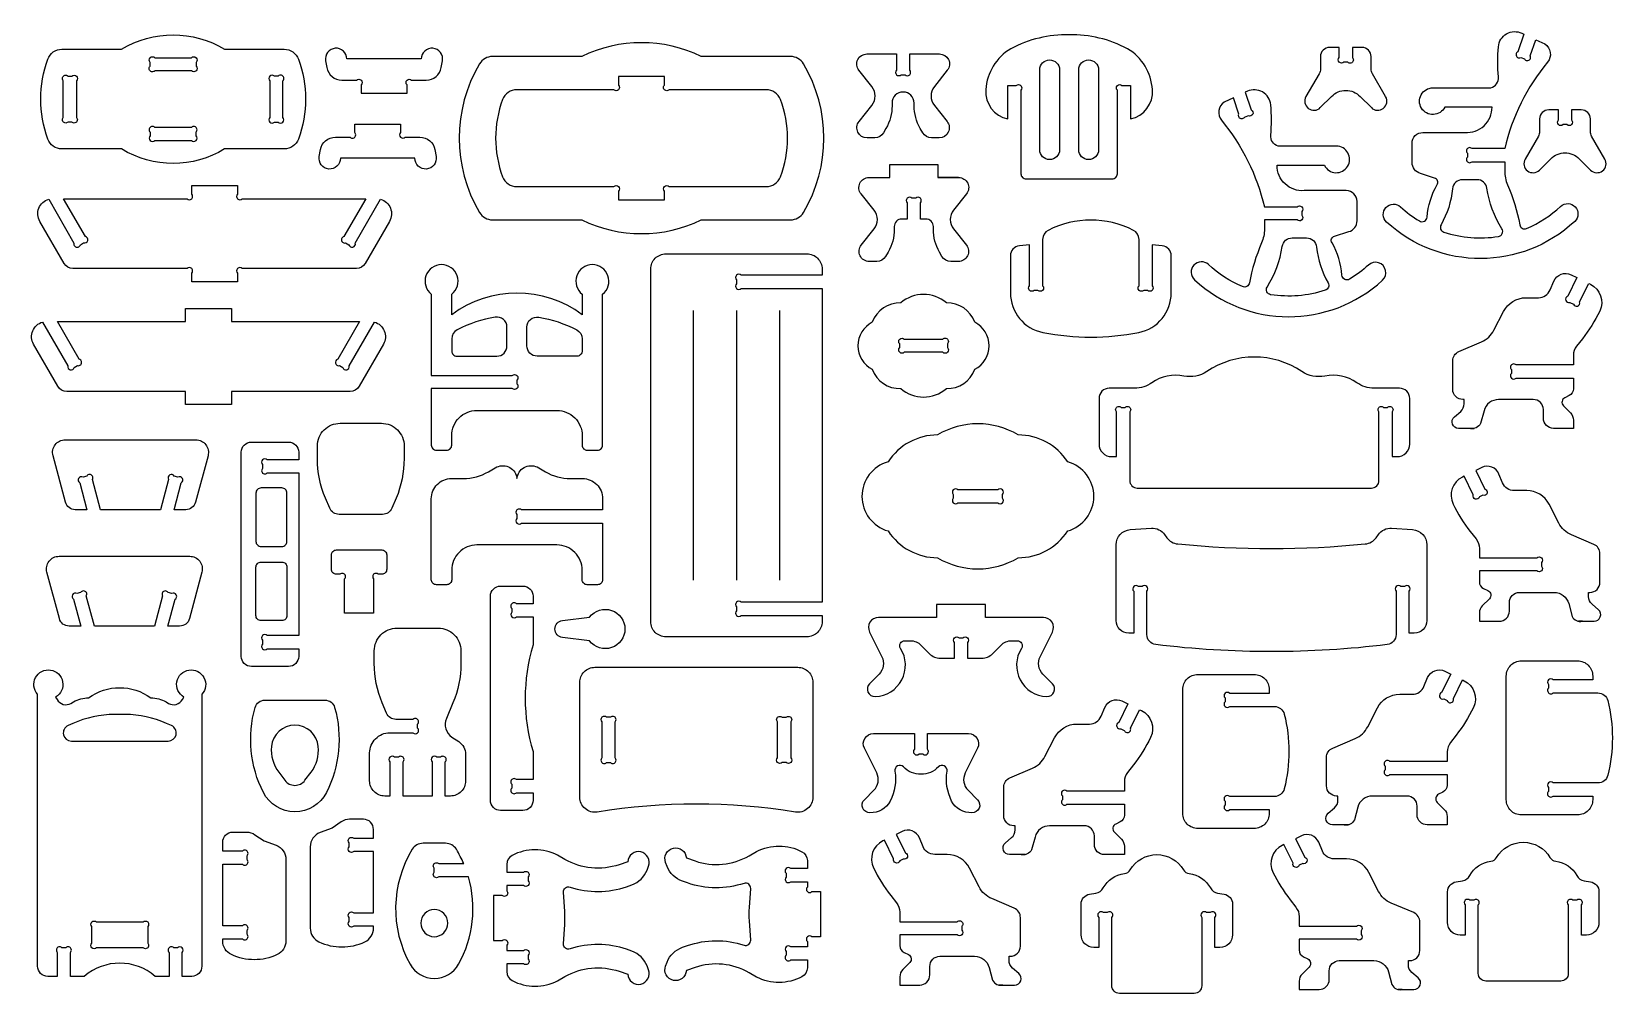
# Model space of a CAD drawing. Extents: x 455 to 818, y -242 to 207.
# Drawn here: x 455.1 to 816.5, y -242.2 to -22.4 of the extents above; entities that cross this region are included whole.
import ezdxf

# ---------------------------------------------------------------- set-up
doc = ezdxf.new("R2010")
doc.units = 0
doc.header["$MEASUREMENT"] = 0
doc.layers.get('DEFPOINTS').update_dxf_attribs({"color": 1, "linetype": 'CONTINUOUS'})
doc.layers.add('KONTUR', color=20, linetype='CONTINUOUS')

msp = doc.modelspace()

# ---------------------------------------------------------------- linework, layer by layer
at = {"layer": 'DEFPOINTS'}
msp.add_lwpolyline([(469.93, -225.84), (480.58, -225.84, -1), (481.64, -226.9), (481.64, -230.67, -1), (480.58, -231.73), (469.93, -231.73, -1), (468.87, -230.67), (468.87, -226.9, -1)], format="xyb", close=True, dxfattribs=at)
at = {"layer": 'KONTUR'}
for points in [[(458.8, -28.66, -0.314188), (462.04, -26.39), (475.67, -26.39, -0.27972), (499.23, -26.39), (512.86, -26.39, -0.314188), (516.11, -28.66, -0.178412), (516.11, -46.92, -0.314188), (512.86, -49.19), (499.23, -49.19, -0.27972), (475.67, -49.19), (462.04, -49.19, -0.314188), (458.8, -46.92, -0.178412)], [(557.52, -29.74, 0.274633), (557.52, -63.68, 0.264616), (560.49, -65.38), (580.89, -65.38, 0.230821), (608.22, -65.38), (628.62, -65.38, 0.264616), (631.59, -63.68, 0.274633), (631.59, -29.74, 0.264616), (628.62, -28.05), (608.22, -28.05, 0.230821), (580.89, -28.05), (560.49, -28.05, 0.264616)], [(692.32, -23.12, 0.130976), (678.99, -26.28, 0.25023), (673.29, -35.62, 0.38008), (678.31, -42.31), (678.3, -34.7), (680.24, -34.7, -1), (681.3, -35.76), (681.3, -54.85, 0.414214), (682.46, -56), (702.19, -56, 0.414214), (703.35, -54.85), (703.35, -35.76, -1), (704.41, -34.7), (706.35, -34.7), (706.34, -42.31, 0.38008), (711.36, -35.62, 0.25023), (705.66, -26.28, 0.130976)], [(796.29, -22.94), (794.92, -26.95, 1), (795.58, -28.3), (796.41, -28.58, 1), (797.76, -27.92), (799.02, -24.24), (801.12, -25.19, -0.438751), (801.73, -29.34, 0.114696), (791.91, -49.1), (784.44, -49.1, 1), (783.38, -50.17), (783.38, -51.04, 1), (784.44, -52.1), (791.91, -52.1), (791.91, -54.17, 0.102365), (792.57, -57.38, -0.056759), (795.34, -66.49, 0.480658), (796.92, -67.35, 0.086534), (804.7, -62.3, -1), (807.92, -65.76, -0.390732), (764.91, -65.89, -1), (768.1, -62.41, 0.050145), (772.43, -65.64, 0.556827), (774.18, -64.75, -0.109708), (776.46, -57.34, 0.51582), (775.88, -55.84), (772.65, -54.78, -0.338122), (770.74, -52.28), (770.74, -47.87, -0.414214), (773.19, -45.41), (782.84, -45.41, 0.436799), (789.03, -39.62), (778.21, -39.62, -0.587447), (772.89, -39.87, -0.587447), (775.48, -35.22), (788.75, -35.22, 0.360472), (790.47, -32.72, -0.043999), (790.47, -25.81, -0.520138), (795.82, -22.72)], [(483.27, -28.32), (491.64, -28.32, -1), (492.7, -29.39), (492.7, -30.26, -1), (491.64, -31.32), (483.27, -31.32, -1), (482.2, -30.26), (482.2, -29.39, -1)], [(527.16, -28.61, 0.441319), (524.52, -26.17, 0.441319), (522.32, -29.03), (522.6, -30.6, 0.363296), (526.01, -33.45), (529.37, -33.45, -1), (530.43, -34.51), (530.43, -36.45), (540.93, -36.45), (540.93, -34.51, -1), (541.99, -33.45), (545.35, -33.45, 0.363296), (548.76, -30.6), (549.04, -29.03, 0.441319), (546.85, -26.17, 0.441319), (544.2, -28.61)], [(651.84, -39.3, -0.131652), (650.45, -44.49), (649.87, -45.5, -0.267949), (647.87, -46.65), (646.11, -46.65, -0.627694), (644.3, -42.91), (647.22, -39.23, 0.349469), (647.22, -34.92), (644.26, -31.21, -0.628435), (646.07, -27.47), (652.87, -27.47), (652.87, -31.15, 1), (653.93, -32.21), (654.8, -32.21, 1), (655.87, -31.15), (655.87, -27.47), (662.66, -27.47, -0.628435), (664.47, -31.21), (661.51, -34.92, 0.349469), (661.51, -39.23), (664.43, -42.91, -0.627694), (662.62, -46.65), (660.86, -46.65, -0.267949), (658.86, -45.5), (658.28, -44.49, -0.131652), (656.89, -39.3), (656.89, -38.69, 1), (651.84, -38.69)], [(685.6, -31.1, -1), (690.13, -31.1), (690.13, -49.35, -1), (685.6, -49.35)], [(694.52, -31.1, -1), (699.05, -31.1), (699.05, -49.35, -1), (694.52, -49.35)], [(757.09, -25.99), (757.09, -28.29, -1), (756.02, -29.35), (755.15, -29.35, -1), (754.09, -28.29), (754.09, -25.99), (751.86, -25.99, 0.414214), (749.79, -28.06), (749.79, -30.94, -0.131652), (749.51, -31.98), (746.48, -37.23, 0.876976), (749.75, -39.74), (752.32, -37.16, -0.414214), (758.85, -37.16), (761.42, -39.74, 0.876976), (764.69, -37.23), (761.66, -31.98, -0.131652), (761.38, -30.94), (761.38, -28.06, 0.414214), (759.31, -25.99)], [(465.35, -33.6), (465.35, -41.98, -1), (464.29, -43.04), (463.42, -43.04, -1), (462.35, -41.98), (462.35, -33.6, -1), (463.42, -32.54), (464.29, -32.54, -1)], [(509.55, -33.6), (509.55, -41.98, 1), (510.61, -43.04), (511.49, -43.04, 1), (512.55, -41.98), (512.55, -33.6, 1), (511.49, -32.54), (510.61, -32.54, 1)], [(589.31, -32.64), (589.31, -34.58, -1), (588.24, -35.64), (566.04, -35.64, 0.311557), (562.8, -37.88, 0.183361), (562.8, -55.55, 0.311557), (566.04, -57.78), (588.24, -57.78, -1), (589.31, -58.84), (589.31, -60.78), (599.8, -60.78), (599.8, -58.84, -1), (600.87, -57.78), (623.07, -57.78, 0.311557), (626.3, -55.55, 0.183361), (626.3, -37.88, 0.311557), (623.07, -35.64), (600.87, -35.64, -1), (599.8, -34.58), (599.8, -32.64)], [(732.6, -36.23), (733.96, -40.25, -1), (733.3, -41.59), (732.47, -41.88, -1), (731.13, -41.22), (729.87, -37.53), (727.77, -38.48, 0.438751), (727.15, -42.63, -0.114696), (736.98, -62.4), (744.44, -62.4, -1), (745.51, -63.46), (745.51, -64.34, -1), (744.44, -65.4), (736.98, -65.4), (736.98, -67.46, -0.102365), (736.32, -70.67, 0.056759), (733.55, -79.79, -0.480658), (731.96, -80.64, -0.086534), (724.18, -75.59, 1), (720.97, -79.06, 0.390732), (763.97, -79.18, 1), (760.78, -75.7, -0.050145), (756.46, -78.94, -0.556827), (754.71, -78.04, 0.109708), (752.43, -70.63, -0.51582), (753, -69.13), (756.24, -68.08, 0.338122), (758.15, -65.57), (758.15, -61.16, 0.414214), (755.69, -58.71), (746.05, -58.71, -0.436799), (739.86, -52.92), (750.68, -52.92, 0.587447), (755.99, -53.16, 0.587447), (753.4, -48.51), (740.14, -48.52, -0.360472), (738.42, -46.02, 0.043999), (738.42, -39.1, 0.520138), (733.07, -36.01)], [(807.2, -40.25), (807.2, -42.55, -1), (806.14, -43.62), (805.26, -43.62, -1), (804.2, -42.55), (804.2, -40.25), (801.98, -40.25, 0.414214), (799.9, -42.33), (799.9, -45.21, -0.131652), (799.62, -46.25), (796.59, -51.49, 0.876976), (799.86, -54), (802.44, -51.43, -0.414214), (808.96, -51.43), (811.54, -54, 0.876976), (814.81, -51.49), (811.78, -46.25, -0.131652), (811.5, -45.21), (811.5, -42.33, 0.414214), (809.42, -40.25)], [(483.27, -47.25), (491.64, -47.25, 1), (492.7, -46.19), (492.7, -45.32, 1), (491.64, -44.25), (483.27, -44.25, 1), (482.2, -45.32), (482.2, -46.19, 1)], [(525.7, -51.32, -0.441319), (523.05, -53.77, -0.441319), (520.86, -50.91), (521.14, -49.34, -0.363296), (524.55, -46.49), (527.91, -46.49, 1), (528.97, -45.42), (528.97, -43.49), (539.47, -43.49), (539.47, -45.42, 1), (540.53, -46.49), (543.89, -46.49, -0.363296), (547.3, -49.34), (547.58, -50.91, -0.441319), (545.38, -53.77, -0.441319), (542.74, -51.32)], [(658.31, -65.2), (658.31, -61.51, 1), (657.24, -60.45), (656.37, -60.45, 1), (655.31, -61.51), (655.31, -65.2), (654.06, -65.2, 0.414214), (652.33, -66.93), (652.33, -67.54, -0.131652), (650.94, -72.73), (650.36, -73.73, -0.267949), (648.36, -74.89), (646.6, -74.89, -0.627694), (644.8, -71.14), (647.72, -67.47, 0.349469), (647.71, -63.15), (644.76, -59.45, -0.628435), (646.56, -55.7), (651.35, -55.7), (651.35, -52.7), (662.27, -52.7), (662.27, -55.7), (667.05, -55.7, -0.628435), (668.86, -59.45), (665.9, -63.15, 0.349469), (665.9, -67.47), (668.82, -71.14, -0.627694), (667.01, -74.89), (665.25, -74.89, -0.267949), (663.25, -73.73), (662.67, -72.73, -0.131652), (661.28, -67.54), (661.28, -66.93, 0.414214), (659.55, -65.2)], [(491.7, -79.52), (491.7, -77.59, 1), (490.64, -76.52), (464.53, -76.52, -0.267949), (462.53, -75.37), (456.97, -65.75, -0.487619), (459.01, -60.69), (464.79, -70.7, 1), (466.24, -71.09), (467, -70.65, 1), (467.39, -69.2), (462.4, -60.55), (490.64, -60.55, 1), (491.7, -59.49), (491.7, -57.55), (502.2, -57.55), (502.2, -59.49, 1), (503.26, -60.55), (531.5, -60.55), (526.51, -69.2, 1), (526.89, -70.65), (527.65, -71.09, 1), (529.1, -70.7), (534.88, -60.69, -0.487619), (536.93, -65.75), (531.37, -75.37, -0.267949), (529.37, -76.52), (503.26, -76.52, 1), (502.2, -77.59), (502.2, -79.52)], [(791.28, -67.43, -0.102416), (787.83, -58.16, 0.370344), (785.55, -56.2), (782.27, -56.2, 0.386693), (779.97, -58.29, -0.107473), (777.35, -66.51, 0.476686), (777.99, -68.18, 0.117674), (790.48, -69.19, 0.538917)], [(678.89, -82.06, 0.357981), (686.32, -91.11, 0.098177), (708.24, -91.11, 0.357981), (715.68, -82.06), (715.68, -73.6, 0.385638), (713.6, -71.31), (711.3, -71.08), (711.3, -80.43, -1), (710.24, -81.49), (709.37, -81.49, -1), (708.3, -80.43), (708.3, -69.84, 0.281144), (707.05, -67.79, 0.241814), (687.52, -67.79, 0.281144), (686.26, -69.84), (686.26, -80.43, -1), (685.2, -81.49), (684.33, -81.49, -1), (683.26, -80.43), (683.26, -71.08), (680.97, -71.31, 0.385638), (678.89, -73.6)], [(737.6, -80.73, 0.102416), (741.05, -71.46, -0.370344), (743.33, -69.5), (746.62, -69.5, -0.386693), (748.91, -71.59, 0.107473), (751.54, -79.8, -0.476686), (750.89, -81.47, -0.117674), (738.4, -82.48, -0.538917)], [(547.64, -118.02), (550, -118.02, 0.414214), (551.16, -116.86), (551.16, -114.7, -0.414214), (556.92, -108.93), (575.22, -108.93, -0.414214), (580.98, -114.7), (580.98, -116.86, 0.414214), (582.14, -118.02), (584.5, -118.02, 0.414214), (585.65, -116.86), (585.65, -82.36, 0.712109), (583.32, -75.62, 0.712109), (580.98, -82.36), (580.98, -87.05, 0.327793), (551.16, -87.05), (551.16, -82.36, 0.712109), (548.82, -75.62, 0.712109), (546.49, -82.36), (546.49, -100.93), (565.01, -100.93, -1), (566.07, -102), (566.07, -102.87, -1), (565.01, -103.93), (546.49, -103.93), (546.49, -116.86, 0.414214)], [(635.84, -78.05), (617.32, -78.05, 1), (616.25, -79.11), (616.25, -79.98, 1), (617.32, -81.05), (635.84, -81.05), (635.84, -152.78), (617.32, -152.78, 1), (616.25, -153.84), (616.25, -154.71, 1), (617.32, -155.78), (635.84, -155.78), (635.84, -157.2, -0.414214), (632.37, -160.66), (600.13, -160.66, -0.414214), (596.67, -157.2), (596.67, -76.62, -0.414214), (600.13, -73.16), (632.37, -73.16, -0.414214), (635.84, -76.62)], [(784.06, -113.03), (784.96, -113.03), (781.38, -113.03, -0.69618), (780.4, -110.39), (781.85, -109.15, 0.218856), (782.66, -107.4), (782.66, -106.44), (782.35, -106.44, -0.414214), (780.04, -104.13), (780.04, -97.6, -0.300567), (781.44, -95.47), (786.59, -93.28, 0.175054), (789.46, -90.61), (791.67, -86.31, -0.281092), (796.8, -83.18), (799.65, -83.18, 0.302959), (802.31, -81.4), (803.15, -79.4, -0.432835), (807.09, -77.91), (808.43, -78.58), (806.34, -82.83, 1), (806.83, -84.25), (807.61, -84.63, 1), (809.03, -84.15), (811.13, -79.9), (811.51, -80.09, -0.412418), (813.63, -86.24, -0.053802), (809.69, -92.54), (808.36, -94.23, 0.168092), (807.62, -96.37), (807.62, -98.54), (794.51, -98.54, 1), (793.44, -99.6), (793.44, -100.47, 1), (794.51, -101.54), (807.62, -101.54), (807.62, -104, -0.288515), (806.64, -105.56), (805.66, -106.04, 0.517103), (805.34, -107.89), (806.95, -109.5, -0.198912), (807.62, -111.13), (807.62, -113.03), (803.07, -113.03, -0.414214), (800.76, -110.72), (800.76, -108.75, 0.414214), (798.45, -106.44), (790.53, -106.44, 0.339454), (787.19, -109.01), (786.41, -111.92, -0.339454)], [(664.25, -103.92, 0.32816), (670.75, -99.53, 0.608717), (670.75, -88.77, 0.32816), (664.25, -84.38, 0.374627), (653.83, -84.38, 0.32816), (647.32, -88.77, 0.608717), (647.32, -99.53, 0.32816), (653.83, -103.92, 0.374627)], [(463.12, -104.58, -0.267949), (461.12, -103.42), (455.56, -93.8, -0.487619), (457.61, -88.74), (463.39, -98.75, 1), (464.84, -99.14), (465.59, -98.7, 1), (465.98, -97.25), (460.99, -88.61), (490.29, -88.61), (490.29, -85.61), (500.79, -85.61), (500.79, -88.61), (530.09, -88.61), (525.1, -97.25, 1), (525.49, -98.7), (526.25, -99.14, 1), (527.7, -98.75), (533.48, -88.74, -0.487619), (535.52, -93.8), (529.96, -103.42, -0.267949), (527.96, -104.58), (500.79, -104.58), (500.79, -107.58), (490.29, -107.58), (490.29, -104.58)], [(552.41, -90.5, 0.281144), (551.16, -92.56), (551.16, -95.36, 0.414214), (552.31, -96.52), (561.48, -96.52, 0.414214), (563.79, -94.21), (563.79, -89.89, 0.464054), (561.1, -87.62, 0.077001)], [(579.73, -90.5, -0.281144), (580.98, -92.56), (580.98, -95.36, -0.414214), (579.83, -96.52), (570.66, -96.52, -0.414214), (568.35, -94.21), (568.35, -89.89, -0.464054), (571.04, -87.62, -0.077001)], [(654.64, -92.65), (663.44, -92.65, -1), (664.5, -93.71), (664.5, -94.59, -1), (663.44, -95.65), (654.64, -95.65, -1), (653.58, -94.59), (653.58, -93.71, -1)], [(761.44, -126.67, 0.414214), (763.17, -124.94), (763.17, -109.29, -1), (764.23, -108.23), (765.11, -108.23, -1), (766.17, -109.29), (766.17, -119.5), (767.31, -119.5, 0.414214), (770.2, -116.62), (770.2, -106.18, 0.414214), (767.89, -103.87), (762.07, -103.87, -0.1548), (758.08, -102.6, 0.206677), (750.8, -101.08, -0.200512), (745.56, -100.04, 0.304221), (723.79, -100.04, -0.200512), (718.55, -101.08, 0.206677), (711.27, -102.6, -0.1548), (707.28, -103.87), (701.46, -103.87, 0.414214), (699.16, -106.18), (699.16, -116.62, 0.414214), (702.04, -119.5), (703.18, -119.5), (703.18, -109.29, -1), (704.24, -108.23), (705.12, -108.23, -1), (706.18, -109.29), (706.18, -124.94, 0.414214), (707.91, -126.67)], [(522.28, -128.96, -0.100549), (520.45, -119.95), (520.45, -117.05, -0.414214), (525.65, -111.86), (535.08, -111.86, -0.414214), (540.27, -117.05), (540.27, -119.95, -0.100549), (538.45, -128.96), (537.45, -131.29, -0.301123), (535.33, -132.7), (525.4, -132.7, -0.301123), (523.27, -131.29)], [(691.99, -136.48, 0.756347), (691.99, -120.66, 0.253291), (680.69, -114.53, 0.2751), (662.23, -114.53, 0.253291), (650.94, -120.66, 0.756347), (650.94, -136.48, 0.253291), (662.23, -142.6, 0.2751), (680.69, -142.6, 0.253291)], [(492.64, -115.65, -0.493145), (495.43, -119.28), (492.58, -129.91, -0.339454), (490.35, -131.62), (487.67, -131.62), (489.32, -125.48, 1), (488.57, -124.18), (487.72, -123.95, 1), (486.42, -124.7), (484.57, -131.62), (470.86, -131.62), (469.01, -124.7, 1), (467.71, -123.95), (466.86, -124.18, 1), (466.11, -125.48), (467.76, -131.62), (465.08, -131.62, -0.339454), (462.85, -129.91), (460, -119.28, -0.493145), (462.79, -115.65)], [(516.16, -160.4), (508.97, -160.4, 1), (507.9, -161.46), (507.9, -162.33, 1), (508.97, -163.4), (516.16, -163.4), (516.16, -165.14, -0.414214), (513.85, -167.45), (505.34, -167.45, -0.414214), (503.03, -165.14), (503.03, -118.48, -0.414214), (505.34, -116.17), (513.85, -116.17, -0.414214), (516.16, -118.48), (516.16, -120.23), (508.97, -120.23, 1), (507.9, -121.29), (507.9, -122.17, 1), (508.97, -123.23), (516.16, -123.23)], [(551.16, -145.45), (551.16, -147.62, -0.414214), (550, -148.77), (547.64, -148.77, -0.414214), (546.49, -147.62), (546.49, -129.11, -0.414214), (551.1, -124.49), (553.81, -124.49, 0.131652), (559.58, -122.95), (561.48, -121.85, -0.512051), (566.07, -124.49, -0.512051), (570.66, -121.85), (572.56, -122.95, 0.131652), (578.33, -124.49), (581.04, -124.49, -0.414214), (585.65, -129.11), (585.65, -131.68), (567.13, -131.68, 1), (566.07, -132.75), (566.07, -133.62, 1), (567.13, -134.68), (585.65, -134.68), (585.65, -147.62, -0.414214), (584.5, -148.77), (582.14, -148.77, -0.414214), (580.98, -147.62), (580.98, -145.45, 0.414214), (575.22, -139.68), (556.92, -139.68, 0.414214)], [(809.68, -157.11), (808.78, -157.11), (812.36, -157.11, 0.69618), (813.34, -154.47), (811.89, -153.23, -0.218856), (811.08, -151.47), (811.08, -150.52), (811.39, -150.52, 0.414214), (813.7, -148.21), (813.7, -141.67, 0.300567), (812.3, -139.55), (807.15, -137.36, -0.175054), (804.28, -134.69), (802.07, -130.39, 0.281092), (796.94, -127.26), (794.09, -127.26, -0.302959), (791.43, -125.48), (790.59, -123.47, 0.432835), (786.65, -121.99), (785.31, -122.66), (787.4, -126.9, -1), (786.91, -128.33), (786.13, -128.71, -1), (784.71, -128.23), (782.62, -123.98), (782.23, -124.17, 0.412418), (780.12, -130.32, 0.053802), (784.05, -136.62), (785.38, -138.31, -0.168092), (786.12, -140.45), (786.12, -142.61), (799.24, -142.61, -1), (800.3, -143.68), (800.3, -144.55, -1), (799.24, -145.61), (786.12, -145.61), (786.12, -148.08, 0.288515), (787.1, -149.64), (788.08, -150.11, -0.517103), (788.4, -151.97), (786.79, -153.58, 0.198912), (786.12, -155.21), (786.12, -157.11), (790.67, -157.11, 0.414214), (792.98, -154.8), (792.98, -152.83, -0.414214), (795.29, -150.52), (803.21, -150.52, -0.339454), (806.55, -153.09), (807.33, -156, 0.339454)], [(512.34, -126.66), (507.55, -126.66, 0.414214), (506.39, -127.82), (506.39, -138.87, 0.414214), (507.55, -140.02), (512.34, -140.02, 0.414214), (513.49, -138.87), (513.49, -127.82, 0.414214)], [(666.91, -130.07), (676.02, -130.07, 1), (677.08, -129.01), (677.08, -128.13, 1), (676.02, -127.07), (666.91, -127.07, 1), (665.84, -128.13), (665.84, -129.01, 1)], [(706.31, -136.17), (711.12, -135.86, -0.258789), (714.16, -137.3), (714.67, -138.02, 0.215961), (717.15, -139.44, 0.04907), (760.04, -139.44, 0.215961), (762.51, -138.02), (763.03, -137.3, -0.258789), (766.06, -135.86), (770.87, -136.17, -0.395564), (774.11, -139.62), (774.11, -156.97, -0.414214), (771.23, -159.85), (770.09, -159.85), (770.09, -150.25, 1), (769.03, -149.19), (768.15, -149.19, 1), (767.09, -150.25), (767.09, -160.16, -0.379167), (765.06, -162.45, -0.060635), (712.12, -162.45, -0.379167), (710.09, -160.16), (710.09, -150.25, 1), (709.03, -149.19), (708.16, -149.19, 1), (707.09, -150.25), (707.09, -159.85), (705.96, -159.85, -0.414214), (703.07, -156.97), (703.07, -139.62, -0.395564)], [(535.15, -146.39), (534.37, -146.39, 1), (533.3, -147.45), (533.3, -155.27), (526.65, -155.27), (526.65, -147.45, 1), (525.59, -146.39), (524.81, -146.39, -0.414214), (523.65, -145.23), (523.65, -141.97, -0.414214), (524.81, -140.81), (535.15, -140.81, -0.414214), (536.3, -141.97), (536.3, -145.23, -0.414214)], [(491.24, -142.26, -0.493145), (494.03, -145.89), (491.18, -156.52, -0.339454), (488.95, -158.23), (486.27, -158.23), (487.91, -152.09, 1), (487.16, -150.79), (486.32, -150.56, 1), (485.02, -151.32), (483.16, -158.23), (469.46, -158.23), (467.61, -151.32, 1), (466.31, -150.56), (465.46, -150.79, 1), (464.71, -152.09), (466.36, -158.23), (463.68, -158.23, -0.339454), (461.45, -156.52), (458.6, -145.89, -0.493145), (461.39, -142.26)], [(512.34, -156.96), (507.55, -156.96, -0.414214), (506.39, -155.81), (506.39, -144.76, -0.414214), (507.55, -143.6), (512.34, -143.6, -0.414214), (513.49, -144.76), (513.49, -155.81, -0.414214)], [(569.76, -193.3), (565.95, -193.3, 1), (564.89, -194.36), (564.89, -195.23, 1), (565.95, -196.3), (569.76, -196.3), (569.76, -198.04, -0.414214), (567.45, -200.35), (562.32, -200.35, -0.414214), (560.01, -198.04), (560.01, -151.38, -0.414214), (562.32, -149.07), (567.45, -149.07, -0.414214), (569.76, -151.38), (569.76, -153.13), (565.95, -153.13, 1), (564.89, -154.19), (564.89, -155.06, 1), (565.95, -156.13), (569.76, -156.13), (569.76, -162.53, 0.14798), (569.76, -186.89)], [(576.49, -160.84, -0.887813), (576.49, -156.94), (582.68, -156.2, -0.721474), (590.76, -158.89, -0.721474), (582.68, -161.57)], [(666.1, -165.55), (666.1, -161.96, -1), (667.16, -160.9), (668.03, -160.9, -1), (669.1, -161.96), (669.1, -165.55), (672.34, -165.55, 0.198912), (674.79, -164.53), (676.75, -162.57, -0.198912), (679.19, -161.56), (680.44, -161.56, -0.590467), (681.42, -163.33, 0.577506), (687.21, -174.33, 0.68225), (688.5, -171.38), (686.33, -169.21, -0.323318), (685.69, -165.21), (688.51, -159.59, 0.558125), (686.44, -156.25), (673.21, -156.25), (673.21, -153.25), (661.98, -153.25), (661.98, -156.25), (648.75, -156.25, 0.558125), (646.69, -159.59), (649.51, -165.21, -0.323318), (648.86, -169.21), (646.69, -171.38, 0.68225), (647.98, -174.33, 0.577506), (653.78, -163.33, -0.590467), (654.75, -161.56), (656, -161.56, -0.198912), (658.45, -162.57), (660.4, -164.53, 0.198912), (662.85, -165.55)], [(540.03, -197.06), (540.03, -189.24, 1), (538.97, -188.18), (538.1, -188.18, 1), (537.03, -189.24), (537.03, -197.06), (535.85, -197.06, -0.414214), (532.39, -193.6), (532.39, -187.22, -0.414214), (537.01, -182.6), (542.3, -182.6, 1), (543.36, -181.54), (543.36, -180.6, 1), (542.3, -179.53), (538.39, -179.53, -0.301123), (536.27, -178.13), (535.28, -175.79, -0.100549), (533.45, -166.78), (533.45, -163.88, -0.414214), (538.64, -158.69), (548.08, -158.69, -0.414214), (553.27, -163.88), (553.27, -166.78, -0.100549), (551.44, -175.79), (549.94, -179.34, 0.360488), (551.2, -183.57), (552.78, -184.62, -0.250847), (554.32, -187.5), (554.32, -193.6, -0.414214), (550.86, -197.06), (549.68, -197.06), (549.68, -189.24, 1), (548.62, -188.18), (547.75, -188.18, 1), (546.68, -189.24), (546.68, -197.06)], [(812.04, -169.63), (812.04, -170.49), (803, -170.49, 1), (801.93, -171.55), (801.93, -172.43, 1), (803, -173.49), (813.23, -173.49, -0.343094), (815.47, -175.23, -0.125025), (815.47, -192.32, -0.343094), (813.23, -194.06), (803, -194.06, 1), (801.93, -195.12), (801.93, -195.99, 1), (803, -197.06), (812.04, -197.06), (812.04, -197.91, -0.414214), (808.58, -201.37), (795.73, -201.37, -0.414214), (792.27, -197.91), (792.27, -169.63, -0.414214), (795.73, -166.17), (808.58, -166.17, -0.414214)], [(486.42, -175.88, 0.414214), (489.57, -175.03), (489.92, -174.44, -0.709008), (491.08, -168.27, -0.709008), (494.02, -173.81), (494.02, -235.96, -0.414214), (491.72, -238.27), (489.53, -238.27), (489.53, -232.8, 1), (488.47, -231.73), (487.59, -231.73, 1), (486.53, -232.8), (486.53, -238.27), (483.36, -238.27, 0.372772), (467.15, -238.27), (463.98, -238.27), (463.98, -232.8, 1), (462.91, -231.73), (462.04, -231.73, 1), (460.98, -232.8), (460.98, -238.27), (458.79, -238.27, -0.414214), (456.48, -235.96), (456.48, -173.81, -0.709008), (459.43, -168.27, -0.709008), (460.59, -174.44), (460.94, -175.03, 0.414214), (464.09, -175.88), (464.68, -175.53, -0.131652), (468.14, -174.61, -0.325362), (482.36, -174.61, -0.131652), (485.83, -175.53)], [(580.42, -171.11, -0.414214), (583.88, -167.64), (630.28, -167.64, -0.414214), (633.75, -171.11), (633.75, -197.3, -0.462325), (629.73, -200.72, 0.080889), (584.44, -200.72, -0.462325), (580.42, -197.3)], [(738.08, -172.73), (738.08, -173.59), (729.04, -173.59, 1), (727.97, -174.65), (727.97, -175.53, 1), (729.04, -176.59), (739.27, -176.59, -0.343094), (741.51, -178.33, -0.125025), (741.51, -195.42, -0.343094), (739.27, -197.16), (729.04, -197.16, 1), (727.97, -198.22), (727.97, -199.09, 1), (729.04, -200.16), (738.08, -200.16), (738.08, -201.01, -0.414214), (734.62, -204.47), (721.77, -204.47, -0.414214), (718.31, -201.01), (718.31, -172.73, -0.414214), (721.77, -169.27), (734.62, -169.27, -0.414214)], [(755.2, -203.64), (756.09, -203.64), (752.51, -203.64, -0.69618), (751.53, -201), (752.98, -199.75, 0.218856), (753.79, -198), (753.79, -197.05), (753.48, -197.05, -0.414214), (751.17, -194.74), (751.17, -188.2, -0.300567), (752.58, -186.08), (757.73, -183.89, 0.175054), (760.6, -181.22), (762.8, -176.92, -0.281092), (767.93, -173.79), (770.78, -173.79, 0.302959), (773.45, -172.01), (774.28, -170, -0.432835), (778.22, -168.52), (779.57, -169.19), (777.48, -173.43, 1), (777.96, -174.86), (778.75, -175.24, 1), (780.17, -174.76), (782.26, -170.51), (782.64, -170.7, -0.412418), (784.76, -176.85, -0.053802), (780.82, -183.15), (779.5, -184.84, 0.168092), (778.76, -186.97), (778.76, -189.14), (765.64, -189.14, 1), (764.58, -190.21), (764.58, -191.08, 1), (765.64, -192.14), (778.76, -192.14), (778.76, -194.61, -0.288515), (777.77, -196.17), (776.79, -196.64, 0.517103), (776.47, -198.5), (778.08, -200.11, -0.198912), (778.76, -201.74), (778.76, -203.64), (774.2, -203.64, -0.414214), (771.89, -201.33), (771.89, -199.36, 0.414214), (769.59, -197.05), (761.67, -197.05, 0.339454), (758.32, -199.61), (757.54, -202.53, -0.339454)], [(508.1, -196.26, -0.188994), (506.21, -176.82, -0.335294), (508.43, -175.14), (522.17, -175.14, -0.335294), (524.38, -176.82, -0.188994), (522.5, -196.26, -0.613363)], [(681.39, -210.45), (682.29, -210.45), (678.7, -210.45, -0.69618), (677.73, -207.81), (679.18, -206.56, 0.218856), (679.98, -204.81), (679.98, -203.86), (679.68, -203.86, -0.414214), (677.37, -201.55), (677.37, -195.01, -0.300567), (678.77, -192.89), (683.92, -190.7, 0.175054), (686.79, -188.03), (689, -183.73, -0.281092), (694.13, -180.6), (696.98, -180.6, 0.302959), (699.64, -178.82), (700.48, -176.81, -0.432835), (704.41, -175.33), (705.76, -176), (703.67, -180.24, 1), (704.16, -181.67), (704.94, -182.05, 1), (706.36, -181.57), (708.45, -177.32), (708.84, -177.51, -0.412418), (710.95, -183.66, -0.053802), (707.02, -189.96), (705.69, -191.65, 0.168092), (704.95, -193.79), (704.95, -195.95), (691.83, -195.95, 1), (690.77, -197.02), (690.77, -197.89, 1), (691.83, -198.95), (704.95, -198.95), (704.95, -201.42, -0.288515), (703.97, -202.98), (702.98, -203.45, 0.517103), (702.67, -205.31), (704.28, -206.92, -0.198912), (704.95, -208.55), (704.95, -210.45), (700.4, -210.45, -0.414214), (698.09, -208.14), (698.09, -206.17, 0.414214), (695.78, -203.86), (687.86, -203.86, 0.339454), (684.52, -206.42), (683.74, -209.34, -0.339454)], [(463.43, -180.97, 0.807396), (464.19, -184.5), (486.32, -184.5, 0.807396), (487.08, -180.97), (485.97, -180.47, 0.106564), (476.46, -178.42), (474.04, -178.42, 0.106564), (464.54, -180.47)], [(585.5, -180.13), (585.5, -188.33, 1), (586.56, -189.39), (587.44, -189.39, 1), (588.5, -188.33), (588.5, -180.13, 1), (587.44, -179.07), (586.56, -179.07, 1)], [(628.67, -180.13), (628.67, -188.33, -1), (627.61, -189.39), (626.73, -189.39, -1), (625.67, -188.33), (625.67, -180.13, -1), (626.73, -179.07), (627.61, -179.07, -1)], [(520.65, -185.74, 0.910256), (509.94, -185.74, 0.186543), (511.59, -191.61), (512.99, -193.46, 0.499812), (517.6, -193.46), (519, -191.61, 0.186543)], [(656.94, -182.79), (656.94, -186.38, 1), (658, -187.44), (658.88, -187.44, 1), (659.94, -186.38), (659.94, -182.79), (669.33, -182.79, -0.558125), (671.39, -186.14), (668.57, -191.75, 0.323318), (669.21, -195.75), (671.38, -197.92, -0.68225), (670.09, -200.88, -0.286613), (665.46, -198.2, -0.160038), (664.4, -191.41, 0.732143), (662.44, -190.41, -0.419662), (654.44, -190.41, 0.732143), (652.48, -191.41, -0.160038), (651.42, -198.2, -0.286613), (646.79, -200.88, -0.68225), (645.5, -197.92), (647.67, -195.75, 0.323318), (648.32, -191.75), (645.5, -186.14, -0.558125), (647.56, -182.79)], [(533.27, -209.72), (528.75, -209.72, -1), (527.69, -208.66), (527.69, -207.78, -1), (528.75, -206.72), (533.27, -206.72), (533.27, -204.68, 0.414214), (530.96, -202.37), (527.82, -202.37, 0.149546), (525.88, -202.96), (523.8, -204.37), (521.06, -205.4, 0.31269), (518.81, -208.64), (518.81, -227.24, 0.29069), (520.8, -230.38, 0.223211), (531.28, -230.38, 0.29069), (533.27, -227.24), (533.27, -226.77), (528.75, -226.77, -1), (527.69, -225.71), (527.69, -224.83, -1), (528.75, -223.77), (533.27, -223.77)], [(498.79, -212.65), (503.3, -212.65, 1), (504.36, -211.59), (504.36, -210.71, 1), (503.3, -209.65), (498.79, -209.65), (498.79, -207.61, -0.414214), (501.1, -205.3), (504.24, -205.3, -0.149546), (506.17, -205.89), (508.25, -207.29), (511, -208.32, -0.31269), (513.25, -211.56), (513.25, -230.17, -0.29069), (511.26, -233.3, -0.223211), (500.78, -233.3, -0.29069), (498.79, -230.17), (498.79, -229.7), (503.3, -229.7, 1), (504.36, -228.64), (504.36, -227.76, 1), (503.3, -226.7), (498.79, -226.7)], [(677.17, -240.26), (676.27, -240.26), (679.86, -240.26, 0.69618), (680.83, -237.62), (679.38, -236.38, -0.218856), (678.58, -234.63), (678.58, -233.67), (678.88, -233.67, 0.414214), (681.19, -231.37), (681.19, -224.83, 0.300567), (679.79, -222.71), (674.64, -220.51, -0.175054), (671.77, -217.84), (669.56, -213.55, 0.281092), (664.43, -210.41), (661.58, -210.41, -0.302959), (658.92, -208.64), (658.08, -206.63, 0.432835), (654.15, -205.15), (652.8, -205.81), (654.89, -210.06, -1), (654.4, -211.48), (653.62, -211.87, -1), (652.2, -211.38), (650.11, -207.13), (649.72, -207.32, 0.412418), (647.61, -213.48, 0.053802), (651.54, -219.78), (652.87, -221.46, -0.168092), (653.61, -223.6), (653.61, -225.77), (666.73, -225.77, -1), (667.79, -226.83), (667.79, -227.71, -1), (666.73, -228.77), (653.61, -228.77), (653.61, -231.24, 0.288515), (654.59, -232.8), (655.58, -233.27, -0.517103), (655.89, -235.12), (654.28, -236.73, 0.198912), (653.61, -238.37), (653.61, -240.26), (658.16, -240.26, 0.414214), (660.47, -237.95), (660.47, -235.98, -0.414214), (662.78, -233.67), (670.7, -233.67, -0.339454), (674.04, -236.24), (674.82, -239.15, 0.339454)], [(768.48, -241.27), (767.59, -241.27), (771.17, -241.27, 0.69618), (772.15, -238.63), (770.7, -237.39, -0.218856), (769.89, -235.63), (769.89, -234.68), (770.2, -234.68, 0.414214), (772.51, -232.37), (772.51, -225.84, 0.300567), (771.1, -223.71), (765.95, -221.52, -0.175054), (763.08, -218.85), (760.88, -214.55, 0.281092), (755.74, -211.42), (752.9, -211.42, -0.302959), (750.23, -209.64), (749.4, -207.63, 0.432835), (745.46, -206.15), (744.11, -206.82), (746.2, -211.06, -1), (745.72, -212.49), (744.93, -212.87, -1), (743.51, -212.39), (741.42, -208.14), (741.04, -208.33, 0.412418), (738.92, -214.48, 0.053802), (742.86, -220.78), (744.18, -222.47, -0.168092), (744.92, -224.61), (744.92, -226.78), (758.04, -226.78, -1), (759.1, -227.84), (759.1, -228.71, -1), (758.04, -229.78), (744.92, -229.78), (744.92, -232.24, 0.288515), (745.9, -233.8), (746.89, -234.28, -0.517103), (747.21, -236.13), (745.6, -237.74, 0.198912), (744.92, -239.37), (744.92, -241.27), (749.48, -241.27, 0.414214), (751.79, -238.96), (751.79, -236.99, -0.414214), (754.09, -234.68), (762.01, -234.68, -0.339454), (765.36, -237.25), (766.14, -240.16, 0.339454)], [(554.97, -215.51), (548.23, -215.51, -1), (547.17, -214.45), (547.17, -213.57, -1), (548.23, -212.51), (553.89, -212.51, 0.035368), (552.21, -209.23, 0.261699), (549.74, -207.85), (544.6, -207.85, 0.261699), (542.13, -209.23, 0.2701), (541.63, -235.49, 0.587624), (552.71, -235.49, 0.2005)], [(564.97, -239.23, 0.24467), (575.36, -239.27), (577.04, -238.31, -0.217196), (589.42, -237.11), (591.4, -237.8, 0.459056), (594.38, -240.04, 0.459056), (596.15, -236.76), (595.81, -235.88, 0.221765), (592.31, -232.49), (591.15, -232.09, 0.163624), (578.21, -231.99, -0.531368), (576.69, -230.82), (576.98, -226.45, 0.033043), (576.98, -223.41), (576.69, -219.04, -0.531368), (578.21, -217.87, 0.163624), (591.15, -217.77), (592.31, -217.37, 0.221765), (595.81, -213.98), (596.15, -213.1, 0.459056), (594.38, -209.82, 0.459056), (591.4, -212.06), (589.42, -212.75, -0.217196), (577.04, -211.55), (575.36, -210.59, 0.24467), (564.97, -210.63, 0.278615), (563.74, -212.67), (563.74, -214.49), (567.55, -214.49, -1), (568.61, -215.55), (568.61, -216.43, -1), (567.55, -217.49), (563.74, -217.49), (563.74, -218.7, -1), (562.68, -219.77), (560.74, -219.77), (560.74, -230.09), (562.68, -230.09, -1), (563.74, -231.16), (563.74, -232.37), (567.55, -232.37, -1), (568.61, -233.43), (568.61, -234.31, -1), (567.55, -235.37), (563.74, -235.37), (563.74, -237.19, 0.278615)], [(631.23, -238.37, -0.24467), (620.84, -238.42), (619.17, -237.45, 0.217196), (606.78, -236.26), (604.81, -236.94, -0.459056), (601.83, -239.18, -0.459056), (600.06, -235.9), (600.39, -235.02, -0.221765), (603.9, -231.63), (605.05, -231.23, -0.163624), (618, -231.14, 0.531368), (619.51, -229.96), (619.22, -225.6, -0.033043), (619.22, -222.55), (619.51, -218.19, 0.531368), (618, -217.01, -0.163624), (605.05, -216.92), (603.9, -216.52, -0.221765), (600.39, -213.13), (600.06, -212.25, -0.459056), (601.83, -208.97, -0.459056), (604.81, -211.21), (606.78, -211.89, 0.217196), (619.17, -210.7), (620.84, -209.73, -0.24467), (631.23, -209.78, -0.278615), (632.47, -211.82), (632.47, -213.63), (628.66, -213.63, 1), (627.6, -214.7), (627.6, -215.57, 1), (628.66, -216.63), (632.47, -216.63), (632.47, -217.85, 1), (633.53, -218.91), (635.47, -218.91), (635.47, -229.24), (633.53, -229.24, 1), (632.47, -230.3), (632.47, -231.52), (628.66, -231.52, 1), (627.6, -232.58), (627.6, -233.45, 1), (628.66, -234.52), (632.47, -234.52), (632.47, -236.33, -0.278615)], [(790.07, -211.12, -0.572309), (802.27, -211.12, 0.236246), (803.57, -211.96, -0.245302), (808.42, -215.24, 0.231613), (810.08, -216.41), (811.54, -216.66, -0.367108), (813.47, -218.93), (813.47, -225.96, -0.414214), (810.59, -228.84), (809.45, -228.84), (809.45, -221.95, 1), (808.39, -220.89), (807.51, -220.89, 1), (806.45, -221.95), (806.45, -237.6, -0.414214), (804.72, -239.33), (787.62, -239.33, -0.414214), (785.88, -237.6), (785.88, -221.95, 1), (784.82, -220.89), (783.95, -220.89, 1), (782.88, -221.95), (782.88, -228.84), (781.75, -228.84, -0.414214), (778.86, -225.96), (778.86, -218.93, -0.367108), (780.79, -216.66), (782.26, -216.41, 0.231613), (783.91, -215.24, -0.245302), (788.77, -211.96, 0.236246)], [(706.27, -213.94, -0.572309), (718.47, -213.94, 0.236246), (719.77, -214.79, -0.245302), (724.63, -218.06, 0.231613), (726.28, -219.24), (727.75, -219.48, -0.367108), (729.68, -221.75), (729.68, -228.78, -0.414214), (726.79, -231.66), (725.66, -231.66), (725.66, -224.78, 1), (724.59, -223.71), (723.72, -223.71, 1), (722.66, -224.78), (722.66, -240.42, -0.414214), (720.92, -242.15), (703.82, -242.15, -0.414214), (702.09, -240.42), (702.09, -224.78, 1), (701.03, -223.71), (700.15, -223.71, 1), (699.09, -224.78), (699.09, -231.66), (697.95, -231.66, -0.414214), (695.07, -228.78), (695.07, -221.75, -0.367108), (697, -219.48), (698.46, -219.24, 0.231613), (700.12, -218.06, -0.245302), (704.97, -214.79, 0.236246)], [(547.17, -223.01, 0.414214), (544.08, -226.1, 0.414214), (547.17, -229.2, 0.414214), (550.26, -226.1, 0.414214)]]:
    msp.add_lwpolyline(points, format="xyb", close=True, dxfattribs=at)
for points in [[(667.05, -55.7), (662.27, -55.7)], [(606.38, -86.06), (606.38, -147.76)], [(616.25, -86.06), (616.25, -147.76)], [(626.13, -86.06), (626.13, -147.76)]]:
    msp.add_lwpolyline(points, dxfattribs=at)

doc.saveas('drawing.dxf')
